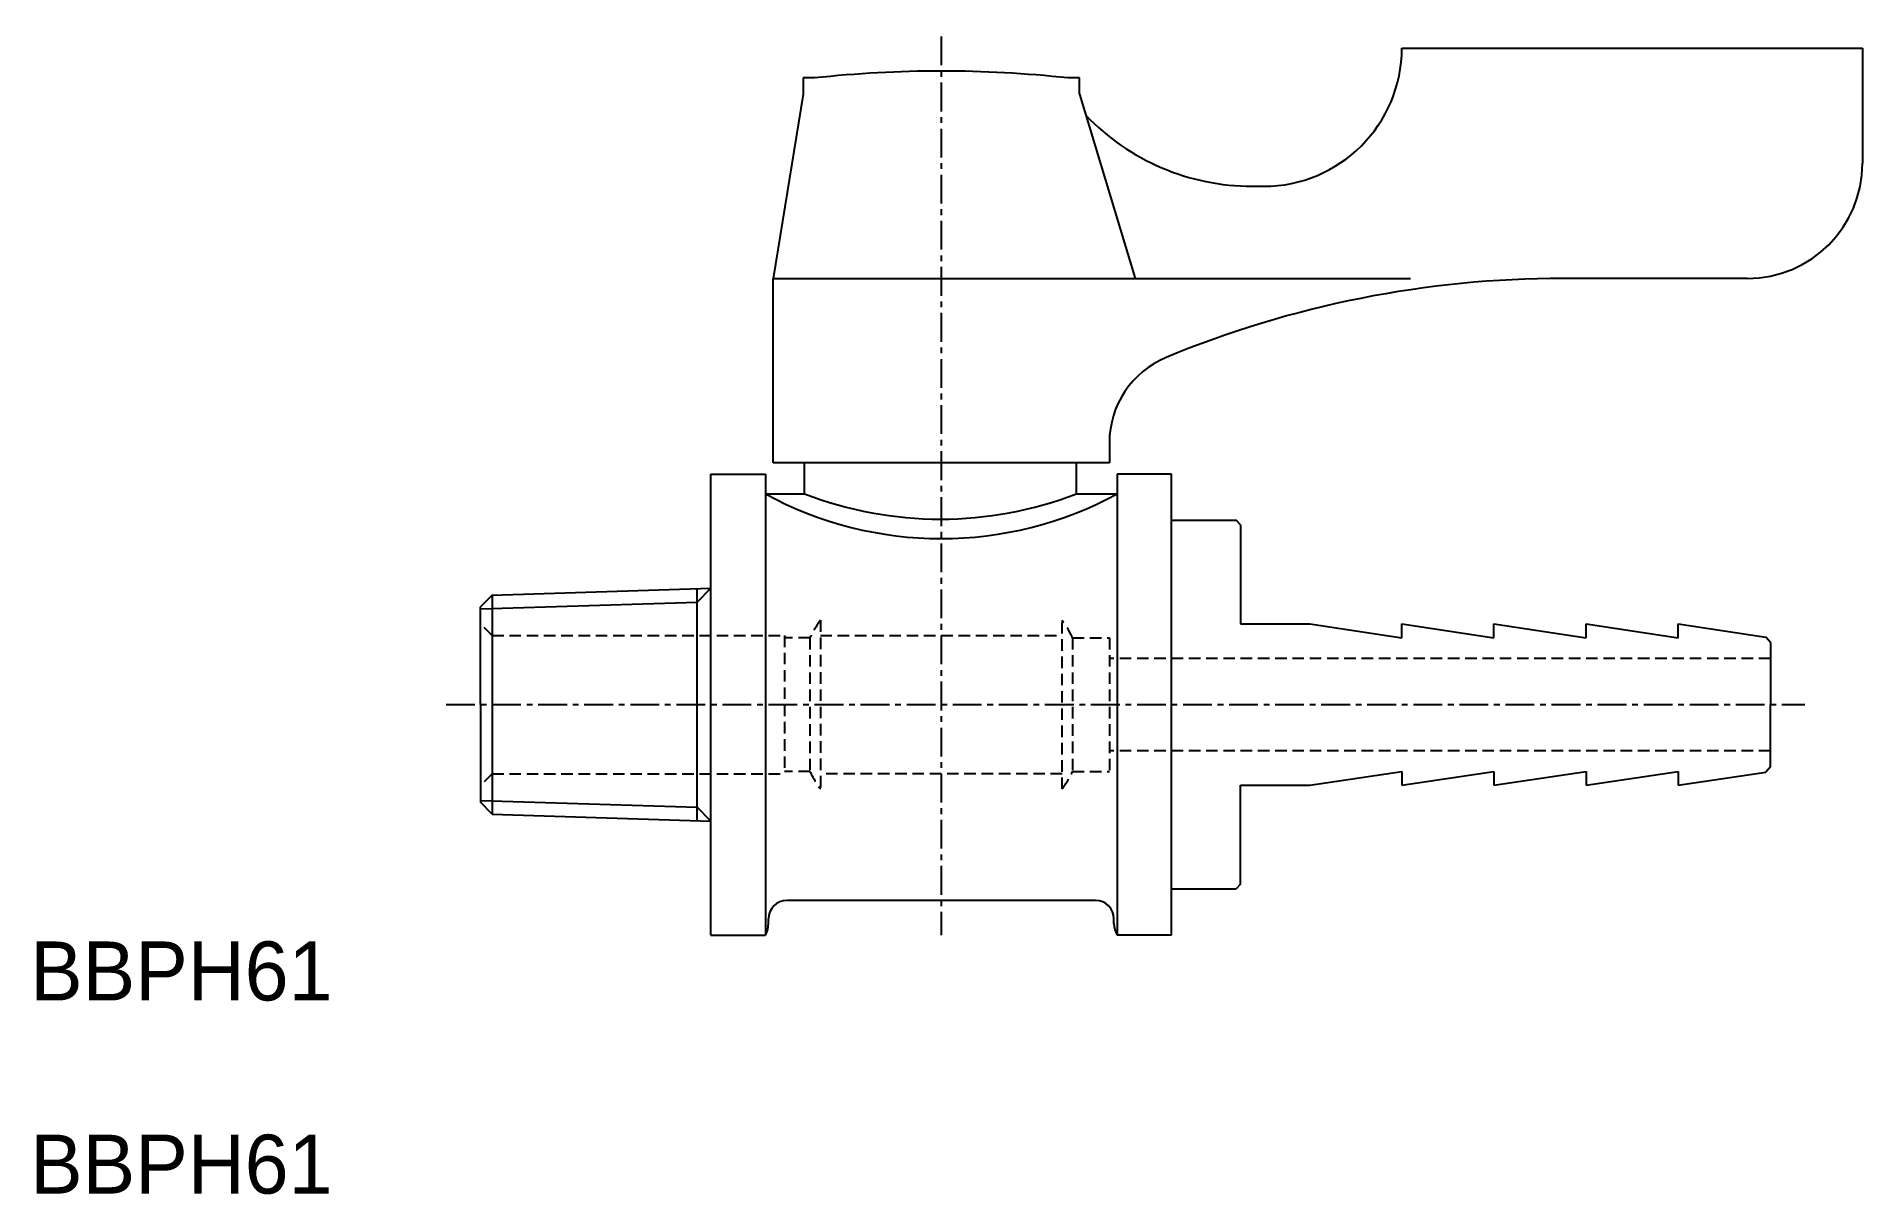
# Model space of a CAD drawing. Extents: x 303.8 to 383.1, y 323.9 to 374.1.
import ezdxf

# ---------------------------------------------------------------- set-up
doc = ezdxf.new("R2010")
doc.units = 0
doc.linetypes.add('CENTER', pattern=[2, 1.25, -0.25, 0.25, -0.25])
doc.linetypes.add('DASHED', pattern=[0.75, 0.5, -0.25])
doc.layers.get('0').update_dxf_attribs({"linetype": 'CONTINUOUS'})
doc.layers.add('CENTER', color=1, linetype='CENTER')

msp = doc.modelspace()

# ---------------------------------------------------------------- linework, layer by layer
at = {"color": 7, "linetype": 'CONTINUOUS'}
for p, q in [((363.114, 373.636), (383.114, 373.636)), ((363.114, 373.636), (363.114, 373.636)), ((383.114, 373.636), (383.114, 368.636)), ((337.614, 372.336), (337.114, 372.336)), ((337.114, 372.336), (337.114, 371.636)), ((349.114, 372.336), (348.614, 372.336)), ((349.114, 371.636), (349.114, 372.336)), ((337.114, 371.636), (335.814, 363.636)), ((349.114, 371.636), (351.538, 363.636)), ((356.614, 367.636), (357.114, 367.636)), ((335.781, 363.636), (363.494, 363.636)), ((335.814, 355.636), (335.814, 363.636)), ((378.114, 363.636), (370.114, 363.636)), ((350.414, 356.51), (350.414, 355.636)), ((350.414, 355.636), (335.814, 355.636)), ((337.181, 354.283), (337.181, 355.636)), ((348.981, 354.283), (348.981, 355.636)), ((333.114, 335.136), (333.114, 355.136)), ((333.114, 355.136), (335.48, 355.136)), ((335.48, 355.136), (335.48, 335.136)), ((353.114, 355.136), (350.748, 355.136)), ((350.748, 355.136), (350.748, 335.136)), ((353.114, 335.136), (353.114, 355.136)), ((335.48, 354.283), (337.181, 354.283)), ((348.981, 354.283), (350.748, 354.283)), ((353.114, 353.136), (355.914, 353.136)), ((356.114, 352.936), (355.914, 353.136)), ((356.114, 352.936), (356.114, 348.636)), ((323.614, 349.891), (323.114, 349.375)), ((323.614, 349.891), (333.114, 350.188)), ((323.614, 349.891), (323.614, 340.38)), ((332.515, 340.102), (332.515, 350.169)), ((323.114, 345.136), (323.114, 349.375)), ((356.114, 348.636), (359.114, 348.636)), ((359.114, 348.636), (363.114, 348.036)), ((363.114, 348.036), (363.114, 348.636)), ((363.114, 348.636), (367.114, 348.036)), ((367.114, 348.036), (367.114, 348.636)), ((367.114, 348.636), (371.114, 348.036)), ((371.114, 348.036), (371.114, 348.636)), ((371.114, 348.636), (375.114, 348.036)), ((375.114, 348.036), (375.114, 348.636)), ((375.114, 348.636), (378.917, 348.065)), ((379.114, 347.836), (378.917, 348.065)), ((379.114, 347.836), (379.114, 345.136)), ((323.114, 345.136), (323.114, 340.896)), ((379.114, 342.436), (379.114, 345.136)), ((359.114, 341.636), (363.114, 342.236)), ((363.114, 341.636), (367.114, 342.236)), ((363.114, 342.236), (363.114, 341.636)), ((367.114, 341.636), (371.114, 342.236)), ((367.114, 342.236), (367.114, 341.636)), ((371.114, 341.636), (375.114, 342.236)), ((371.114, 342.236), (371.114, 341.636)), ((375.114, 342.236), (375.114, 341.636)), ((375.114, 341.636), (378.917, 342.206)), ((379.114, 342.436), (378.917, 342.206)), ((356.114, 341.636), (359.114, 341.636)), ((356.114, 337.336), (356.114, 341.636)), ((323.614, 340.38), (323.114, 340.896)), ((323.614, 340.38), (333.114, 340.083)), ((353.114, 337.136), (355.914, 337.136)), ((356.114, 337.336), (355.914, 337.136)), ((349.814, 336.636), (336.414, 336.636)), ((335.614, 335.636), (335.614, 335.836)), ((350.614, 335.636), (350.614, 335.836)), ((333.114, 335.136), (335.48, 335.136)), ((353.114, 335.136), (350.748, 335.136))]:
    msp.add_line(p, q, dxfattribs=at)
at = {"color": 3, "linetype": 'CONTINUOUS'}
for p, q in [((333.114, 350.188), (332.515, 349.588)), ((323.114, 349.294), (332.515, 349.588)), ((323.114, 340.977), (332.515, 340.683)), ((333.114, 340.083), (332.515, 340.683))]:
    msp.add_line(p, q, dxfattribs=at)
at = {"color": 3, "linetype": 'DASHED'}
for p, q in [((323.614, 348.136), (323.114, 348.636)), ((323.614, 348.136), (336.314, 348.136)), ((323.614, 348.136), (323.614, 342.136)), ((336.314, 348.136), (336.314, 342.136)), ((337.864, 348.796), (337.864, 341.475)), ((337.864, 348.136), (348.364, 348.136)), ((348.364, 341.475), (348.364, 348.796)), ((337.409, 348.036), (336.314, 348.036)), ((337.409, 348.036), (337.409, 342.236)), ((348.82, 348.036), (350.414, 348.036)), ((348.82, 348.036), (348.82, 342.236)), ((350.414, 348.036), (350.414, 342.236)), ((379.114, 347.136), (350.414, 347.136)), ((379.114, 343.136), (350.414, 343.136)), ((323.614, 342.136), (323.114, 341.636)), ((323.614, 342.136), (336.314, 342.136)), ((337.409, 342.236), (336.314, 342.236)), ((348.364, 342.136), (337.864, 342.136)), ((348.82, 342.236), (350.414, 342.236))]:
    msp.add_line(p, q, dxfattribs=at)
at = {"color": 7, "linetype": 'CONTINUOUS'}
for centre, radius, start, end in [((357.114, 373.636), 6, 270, 0), ((343.114, 322.069), 50.567, 83.75574, 96.24426), ((356.614, 377.636), 10, 223.76009, 270), ((378.114, 368.636), 5, 270, 0), ((370.114, 318.636), 45, 90, 112.5151), ((354.414, 356.51), 4, 112.5151, 180), ((343.114, 368.34), 15.997, 241.49584, 298.50416), ((343.081, 369.636), 16.448, 248.97945, 291.02055), ((336.414, 335.836), 0.8, 90, 180), ((349.814, 335.836), 0.8, 0, 90), ((334.614, 335.636), 1, 330, 0), ((351.614, 335.636), 1, 180, 210)]:
    msp.add_arc(centre, radius, start, end, dxfattribs=at)
at = {"color": 3, "linetype": 'DASHED'}
for start, end in [(145.11609, 153.05564), (26.94436, 34.88391), (206.94436, 214.88391), (325.11609, 333.05564)]:
    msp.add_arc((343.114, 345.136), 6.4, start, end, dxfattribs=at)
at = {"layer": 'CENTER', "color": 1, "linetype": 'CENTER'}
for p, q in [((343.114, 374.136), (343.114, 335.136)), ((321.614, 345.136), (380.614, 345.136))]:
    msp.add_line(p, q, dxfattribs=at)

# ---------------------------------------------------------------- texts
at = {"color": 7, "linetype": 'CONTINUOUS'}
for p in [(303.549, 332.296), (303.549, 323.911)]:
    msp.add_text('BBPH61', height=2.5597, dxfattribs=at).set_placement(p)

doc.saveas('drawing.dxf')
